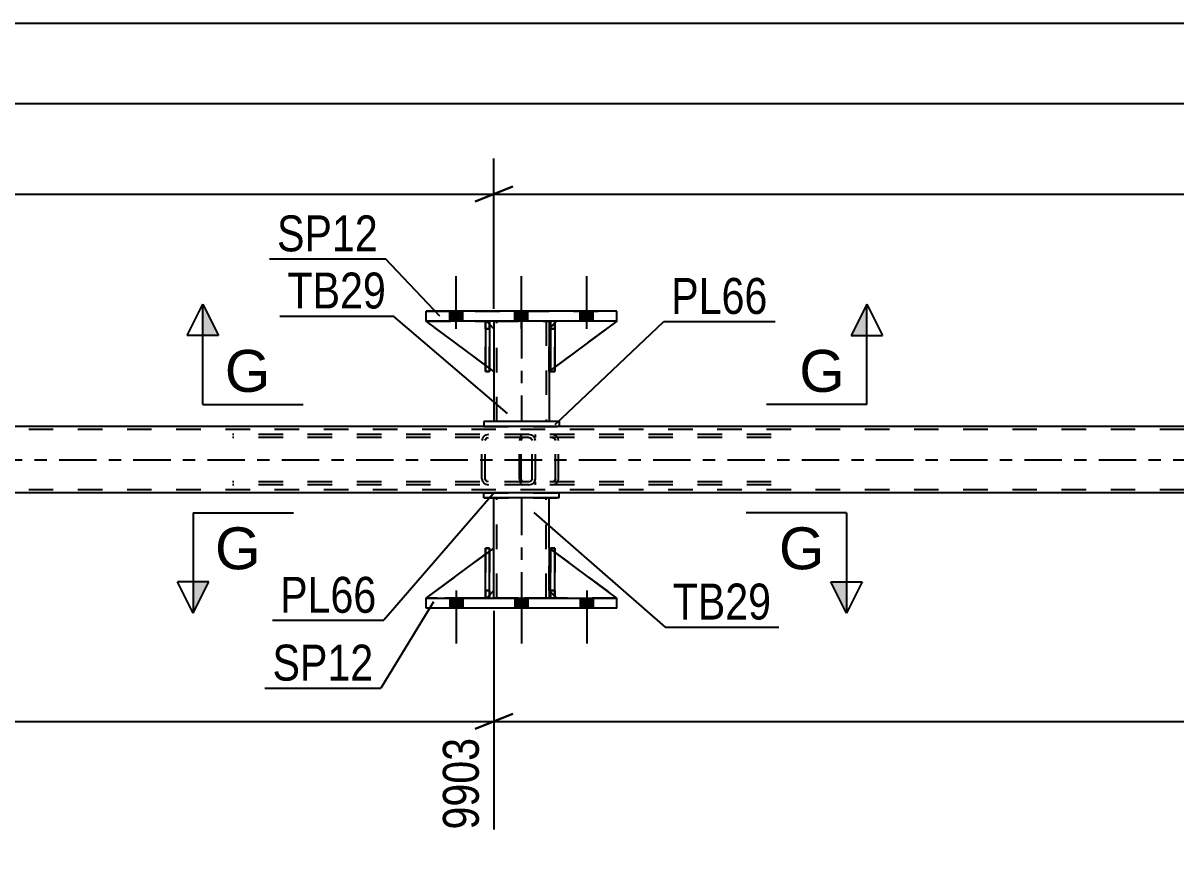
# Model space of a CAD drawing. Header units: millimetres. Extents: x 0 to 841, y 0 to 594.
# Drawn here: x 456.4 to 548.3, y 217.7 to 284.4 of the extents above; entities that cross this region are included whole.
import ezdxf

# ---------------------------------------------------------------- set-up
doc = ezdxf.new("R2010")
doc.units = ezdxf.units.MM
doc.linetypes.add('DXK_LINE_DOT2', pattern=[3.9198, 1.9599, -1.9599])
doc.linetypes.add('DXK_LINE_DOT3', pattern=[5.9187, 2.979, -0.9799, 0.9799, -0.9799])
doc.styles.add('Arial', font='ARIAL.TTF', dxfattribs={"height": 0.2})
doc.styles.add('Arial Narrow', font='ARIALN.TTF', dxfattribs={"height": 0.2})

# ---------------------------------------------------------------- blocks, each defined once
blk = doc.blocks.new('Part-247343380-4166 - 4156')
at = {"color": 7, "linetype": 'DXK_LINE_DOT2'}
for p, q in [((496.76, 251.59), (473.135, 251.59)), ((496.76, 251.35), (473.135, 251.35)), ((493.053, 251.294), (493.014, 251.11)), ((493.014, 248.07), (493.014, 251.11)), ((493.27, 251.11), (493.289, 251.202)), ((493.27, 248.07), (493.27, 251.11)), ((493.289, 251.202), (493.344, 251.28)), ((493.525, 251.59), (493.33, 251.554)), ((493.344, 251.28), (493.427, 251.332)), ((493.427, 251.332), (493.525, 251.35)), ((496.956, 251.554), (496.76, 251.59)), ((496.76, 251.35), (496.858, 251.332)), ((496.858, 251.332), (496.941, 251.28)), ((496.941, 251.28), (496.996, 251.202)), ((496.996, 251.202), (497.016, 251.11)), ((497.016, 248.07), (497.016, 251.11)), ((497.271, 251.11), (497.232, 251.294)), ((497.271, 248.07), (497.271, 251.11)), ((496.76, 247.83), (473.135, 247.83)), ((496.76, 247.59), (473.135, 247.59)), ((493.014, 248.07), (493.053, 247.887)), ((493.289, 247.979), (493.27, 248.07)), ((493.344, 247.901), (493.289, 247.979)), ((493.33, 247.627), (493.525, 247.59)), ((493.427, 247.849), (493.344, 247.901)), ((493.525, 247.83), (493.427, 247.849)), ((496.858, 247.849), (496.76, 247.83)), ((496.76, 247.59), (496.956, 247.627)), ((496.941, 247.901), (496.858, 247.849)), ((496.996, 247.979), (496.941, 247.901)), ((497.016, 248.07), (496.996, 247.979)), ((497.232, 247.887), (497.271, 248.07))]:
    blk.add_line(p, q, dxfattribs=at)
for centre, start, end in [((493.506, 251.09), 110.75832, 155.68004), ((496.78, 251.09), 24.31996, 69.24168), ((493.506, 248.091), 204.31996, 249.24168), ((496.78, 248.091), 290.75832, 335.68004)]:
    blk.add_arc(centre, 0.496, start, end, dxfattribs=at)
blk = doc.blocks.new('Part-247343380-4167 - 4156')
at = {"color": 7, "linetype": 'DXK_LINE_DOT2'}
for p, q in [((496.028, 251.294), (496.008, 251.11)), ((496.008, 248.07), (496.008, 251.11)), ((496.087, 251.45), (496.028, 251.294)), ((496.175, 251.554), (496.087, 251.45)), ((496.143, 251.11), (496.154, 251.202)), ((496.143, 248.07), (496.143, 251.11)), ((496.154, 251.202), (496.183, 251.28)), ((496.279, 251.59), (496.175, 251.554)), ((496.183, 251.28), (496.227, 251.332)), ((496.227, 251.332), (496.279, 251.35)), ((516.074, 251.59), (496.279, 251.59)), ((516.074, 251.35), (496.279, 251.35)), ((497.271, 251.35), (497.271, 251.59)), ((498.805, 251.554), (498.613, 251.59)), ((498.613, 251.35), (498.709, 251.332)), ((498.709, 251.332), (498.791, 251.28)), ((498.791, 251.28), (498.845, 251.202)), ((498.845, 251.202), (498.864, 251.11)), ((498.864, 248.07), (498.864, 251.11)), ((499.116, 251.11), (499.078, 251.294)), ((499.116, 248.07), (499.116, 251.11)), ((496.008, 248.07), (496.028, 247.887)), ((496.028, 247.887), (496.087, 247.731)), ((496.087, 247.731), (496.175, 247.627)), ((496.154, 247.979), (496.143, 248.07)), ((496.183, 247.901), (496.154, 247.979)), ((496.175, 247.627), (496.279, 247.59)), ((496.227, 247.849), (496.183, 247.901)), ((496.279, 247.83), (496.227, 247.849)), ((516.074, 247.83), (496.279, 247.83)), ((516.074, 247.59), (496.279, 247.59)), ((497.271, 247.59), (497.271, 247.83)), ((498.709, 247.849), (498.613, 247.83)), ((498.613, 247.59), (498.805, 247.627)), ((498.791, 247.901), (498.709, 247.849)), ((498.845, 247.979), (498.791, 247.901)), ((498.864, 248.07), (498.845, 247.979)), ((499.078, 247.887), (499.116, 248.07))]:
    blk.add_line(p, q, dxfattribs=at)
for centre, start, end in [((498.628, 251.095), 23.84941, 68.8059), ((498.628, 248.086), 291.1941, 336.15059)]:
    blk.add_arc(centre, 0.492, start, end, dxfattribs=at)
blk = doc.blocks.new('Part-247343380-4258 - 4156')
at = {"color": 2, "linetype": 'Continuous'}
for p, q in [((493.162, 246.551), (493.162, 246.951)), ((499.162, 246.951), (493.162, 246.951)), ((493.162, 246.551), (493.162, 246.551)), ((499.162, 246.551), (493.162, 246.551)), ((499.162, 246.551), (499.162, 246.951)), ((499.162, 246.551), (499.162, 246.551))]:
    blk.add_line(p, q, dxfattribs=at)
at = {"color": 7, "linetype": 'DXK_LINE_DOT2'}
for p, q in [((493.162, 246.951), (499.162, 246.951)), ((493.162, 246.551), (499.162, 246.551))]:
    blk.add_line(p, q, dxfattribs=at)
blk = doc.blocks.new('Part-247343380-4269 - 4156')
at = {"color": 2, "linetype": 'Continuous'}
for p, q in [((498.489, 238.551), (498.489, 242.551)), ((498.489, 242.551), (498.809, 242.551)), ((498.809, 238.551), (498.809, 242.551)), ((498.489, 238.551), (498.489, 238.551)), ((498.809, 238.551), (498.489, 238.551))]:
    blk.add_line(p, q, dxfattribs=at)
at = {"color": 7, "linetype": 'DXK_LINE_DOT2'}
for p, q in [((498.489, 242.551), (498.489, 239.151)), ((498.809, 239.151), (498.809, 242.551)), ((498.489, 239.151), (498.489, 238.551)), ((498.489, 239.151), (498.809, 239.151)), ((498.809, 238.551), (498.809, 239.151)), ((498.809, 238.551), (498.809, 238.551))]:
    blk.add_line(p, q, dxfattribs=at)
blk = doc.blocks.new('Part-247343380-4253 - 4156')
at = {"color": 2, "linetype": 'Continuous'}
for p, q in [((493.962, 242.551), (493.962, 246.551)), ((498.362, 242.551), (498.362, 246.551)), ((493.962, 238.551), (493.962, 239.151)), ((498.362, 239.151), (498.362, 238.551))]:
    blk.add_line(p, q, dxfattribs=at)
at = {"color": 7, "linetype": 'DXK_LINE_DOT2'}
for p, q in [((498.362, 246.551), (493.962, 246.551)), ((494.202, 238.551), (494.202, 246.551)), ((498.122, 238.551), (498.122, 246.551)), ((493.962, 239.151), (493.962, 242.551)), ((498.362, 239.151), (498.362, 242.551)), ((498.362, 238.551), (493.962, 238.551))]:
    blk.add_line(p, q, dxfattribs=at)
at = {"color": 7, "linetype": 'DXK_LINE_DOT3'}
blk.add_line((496.162, 246.551), (496.162, 238.551), dxfattribs=at)
blk = doc.blocks.new('Part-247343380-4263 - 4156')
at = {"color": 2, "linetype": 'Continuous'}
for p, q in [((493.162, 252.631), (493.162, 252.231)), ((499.162, 252.631), (493.162, 252.631)), ((493.162, 252.231), (493.162, 252.231)), ((499.162, 252.231), (493.162, 252.231)), ((499.162, 252.631), (499.162, 252.231)), ((499.162, 252.231), (499.162, 252.231))]:
    blk.add_line(p, q, dxfattribs=at)
at = {"color": 7, "linetype": 'DXK_LINE_DOT2'}
for p, q in [((499.162, 252.631), (493.162, 252.631)), ((493.162, 252.231), (499.162, 252.231))]:
    blk.add_line(p, q, dxfattribs=at)
blk = doc.blocks.new('Part-247343380-4268 - 4156')
at = {"color": 2, "linetype": 'Continuous'}
for p, q in [((493.962, 260.631), (493.962, 260.031)), ((498.362, 260.631), (498.362, 260.031)), ((493.962, 256.631), (493.962, 252.631)), ((498.362, 256.632), (498.362, 252.631))]:
    blk.add_line(p, q, dxfattribs=at)
at = {"color": 7, "linetype": 'DXK_LINE_DOT2'}
for p, q in [((493.962, 260.631), (498.362, 260.631)), ((493.962, 260.031), (493.962, 256.631)), ((494.202, 252.631), (494.202, 260.631)), ((498.122, 260.631), (498.122, 252.631)), ((498.362, 260.031), (498.362, 256.632)), ((498.362, 252.631), (493.962, 252.631))]:
    blk.add_line(p, q, dxfattribs=at)
at = {"color": 7, "linetype": 'DXK_LINE_DOT3'}
blk.add_line((496.162, 260.631), (496.162, 252.631), dxfattribs=at)
blk = doc.blocks.new('Part-247343380-4270 - 4156')
at = {"color": 2, "linetype": 'Continuous'}
for p, q in [((493.289, 238.551), (493.289, 242.551)), ((493.289, 242.551), (493.609, 242.551)), ((493.609, 238.551), (493.609, 242.551)), ((493.289, 238.551), (493.289, 238.551)), ((493.609, 238.551), (493.289, 238.551))]:
    blk.add_line(p, q, dxfattribs=at)
at = {"color": 7, "linetype": 'DXK_LINE_DOT2'}
for p, q in [((493.289, 242.551), (493.289, 239.151)), ((493.609, 239.151), (493.609, 242.551)), ((493.289, 239.151), (493.289, 238.551)), ((493.289, 239.151), (493.609, 239.151)), ((493.609, 238.551), (493.609, 239.151)), ((493.609, 238.551), (493.609, 238.551))]:
    blk.add_line(p, q, dxfattribs=at)
blk = doc.blocks.new('Part-247343380-4271 - 4156')
at = {"color": 7, "linetype": 'DXK_LINE_DOT2'}
for p, q in [((498.808, 242.551), (498.488, 242.551)), ((498.488, 239.151), (498.488, 242.551)), ((498.489, 238.551), (498.488, 242.551)), ((498.808, 242.551), (498.808, 239.151)), ((498.809, 238.551), (498.808, 242.551)), ((498.808, 239.151), (498.488, 239.151)), ((498.488, 238.551), (498.488, 239.151)), ((498.808, 239.151), (498.808, 238.551)), ((498.809, 238.551), (498.488, 238.551)), ((498.808, 238.551), (498.809, 238.551))]:
    blk.add_line(p, q, dxfattribs=at)
blk = doc.blocks.new('Part-247343380-4272 - 4156')
at = {"color": 7, "linetype": 'DXK_LINE_DOT2'}
for p, q in [((493.609, 242.551), (493.289, 242.551)), ((493.289, 239.151), (493.289, 242.551)), ((493.289, 238.551), (493.289, 242.551)), ((493.609, 242.551), (493.609, 239.151)), ((493.609, 238.551), (493.609, 242.551)), ((493.609, 239.151), (493.289, 239.151)), ((493.289, 238.551), (493.289, 239.151)), ((493.609, 239.151), (493.609, 238.551)), ((493.609, 238.551), (493.289, 238.551)), ((493.609, 238.551), (493.609, 238.551))]:
    blk.add_line(p, q, dxfattribs=at)
blk = doc.blocks.new('Part-247343380-4275 - 4156')
at = {"color": 2, "linetype": 'Continuous'}
for p, q in [((498.362, 242.551), (498.362, 242.551)), ((498.362, 242.551), (498.362, 239.151)), ((498.489, 242.457), (498.362, 242.551)), ((503.762, 238.551), (498.809, 242.22)), ((498.362, 239.151), (498.362, 239.151)), ((498.489, 239.025), (498.362, 239.151)), ((498.962, 238.551), (498.809, 238.705))]:
    blk.add_line(p, q, dxfattribs=at)
at = {"color": 7, "linetype": 'DXK_LINE_DOT2'}
for p, q in [((498.362, 239.151), (498.362, 242.551)), ((498.809, 242.22), (498.489, 242.457)), ((498.962, 238.551), (498.362, 239.151)), ((498.809, 238.705), (498.489, 239.025)), ((503.762, 238.551), (498.962, 238.551)), ((503.762, 238.551), (503.762, 238.551))]:
    blk.add_line(p, q, dxfattribs=at)
blk = doc.blocks.new('Part-247343380-4278 - 4156')
at = {"color": 7, "linetype": 'DXK_LINE_DOT2'}
for p, q in [((498.362, 239.151), (498.362, 242.551)), ((498.362, 242.551), (503.762, 238.551)), ((498.362, 242.551), (498.362, 239.151)), ((498.962, 238.551), (498.362, 239.151)), ((498.362, 239.151), (498.362, 239.151)), ((498.362, 239.151), (498.962, 238.551)), ((503.762, 238.551), (498.962, 238.551))]:
    blk.add_line(p, q, dxfattribs=at)
blk = doc.blocks.new('Part-247343380-4281 - 4156')
at = {"color": 2, "linetype": 'Continuous'}
for p, q in [((488.562, 238.551), (493.289, 242.052)), ((493.962, 242.551), (493.609, 242.289)), ((493.962, 239.151), (493.962, 242.551)), ((493.962, 239.151), (493.609, 238.798))]:
    blk.add_line(p, q, dxfattribs=at)
at = {"color": 7, "linetype": 'DXK_LINE_DOT2'}
for p, q in [((493.609, 242.289), (493.289, 242.052)), ((493.362, 238.551), (488.562, 238.551)), ((493.609, 238.798), (493.362, 238.551))]:
    blk.add_line(p, q, dxfattribs=at)
blk = doc.blocks.new('Part-247343380-4284 - 4156')
at = {"color": 7, "linetype": 'DXK_LINE_DOT2'}
for p, q in [((493.962, 242.551), (488.562, 238.551)), ((493.962, 239.151), (493.962, 242.551)), ((493.362, 238.551), (493.962, 239.151)), ((488.562, 238.551), (493.362, 238.551))]:
    blk.add_line(p, q, dxfattribs=at)
blk = doc.blocks.new('Part-247343380-4285 - 4156')
at = {"color": 2, "linetype": 'Continuous'}
for p, q in [((498.809, 260.631), (498.489, 260.631)), ((498.489, 260.631), (498.489, 256.631)), ((498.809, 260.631), (498.809, 260.631)), ((498.809, 260.631), (498.809, 256.631)), ((498.809, 256.631), (498.489, 256.631))]:
    blk.add_line(p, q, dxfattribs=at)
at = {"color": 7, "linetype": 'DXK_LINE_DOT2'}
for p, q in [((498.489, 260.031), (498.489, 260.631)), ((498.489, 260.631), (498.489, 260.631)), ((498.809, 260.031), (498.489, 260.031)), ((498.489, 260.031), (498.489, 256.631)), ((498.809, 260.031), (498.809, 260.631)), ((498.809, 260.631), (498.809, 260.631)), ((498.809, 260.631), (498.809, 260.631)), ((498.809, 256.631), (498.809, 260.031))]:
    blk.add_line(p, q, dxfattribs=at)
blk = doc.blocks.new('Part-247343380-4286 - 4156')
at = {"color": 2, "linetype": 'Continuous'}
for p, q in [((493.609, 260.631), (493.289, 260.631)), ((493.289, 260.631), (493.289, 256.631)), ((493.609, 260.631), (493.609, 260.631)), ((493.609, 260.631), (493.609, 256.631)), ((493.609, 256.631), (493.289, 256.631))]:
    blk.add_line(p, q, dxfattribs=at)
at = {"color": 7, "linetype": 'DXK_LINE_DOT2'}
for p, q in [((493.289, 260.031), (493.289, 260.631)), ((493.289, 260.631), (493.289, 260.631)), ((493.609, 260.031), (493.289, 260.031)), ((493.289, 260.031), (493.289, 256.631)), ((493.609, 260.031), (493.609, 260.631)), ((493.609, 260.631), (493.609, 260.631)), ((493.609, 260.631), (493.609, 260.631)), ((493.609, 256.631), (493.609, 260.031))]:
    blk.add_line(p, q, dxfattribs=at)
blk = doc.blocks.new('Part-247343380-4287 - 4156')
at = {"color": 7, "linetype": 'DXK_LINE_DOT2'}
for p, q in [((498.488, 260.031), (498.488, 260.631)), ((498.488, 260.631), (498.489, 260.631)), ((498.489, 260.631), (498.488, 256.631)), ((498.809, 260.631), (498.488, 260.631)), ((498.488, 256.631), (498.488, 260.031)), ((498.488, 260.031), (498.808, 260.031)), ((498.808, 260.031), (498.808, 260.631)), ((498.808, 256.631), (498.809, 260.631)), ((498.808, 260.031), (498.808, 256.631)), ((498.488, 256.631), (498.808, 256.631))]:
    blk.add_line(p, q, dxfattribs=at)
blk = doc.blocks.new('Part-247343380-4288 - 4156')
at = {"color": 7, "linetype": 'DXK_LINE_DOT2'}
for p, q in [((493.289, 260.031), (493.289, 260.631)), ((493.289, 260.631), (493.289, 260.631)), ((493.289, 260.631), (493.289, 256.631)), ((493.609, 260.631), (493.289, 260.631)), ((493.289, 256.631), (493.289, 260.031)), ((493.289, 260.031), (493.609, 260.031)), ((493.609, 260.031), (493.609, 260.631)), ((493.609, 256.631), (493.609, 260.631)), ((493.609, 260.031), (493.609, 256.631)), ((493.289, 256.631), (493.609, 256.631))]:
    blk.add_line(p, q, dxfattribs=at)
blk = doc.blocks.new('Part-247343380-4291 - 4156')
at = {"color": 7, "linetype": 'DXK_LINE_DOT2'}
for p, q in [((498.362, 260.032), (498.962, 260.631)), ((498.362, 256.632), (498.362, 260.032)), ((498.809, 260.478), (498.489, 260.158)), ((503.762, 260.631), (498.962, 260.631)), ((503.762, 260.631), (503.762, 260.631)), ((503.762, 260.631), (503.762, 260.631)), ((498.809, 256.962), (498.489, 256.725))]:
    blk.add_line(p, q, dxfattribs=at)
at = {"color": 2, "linetype": 'Continuous'}
for p, q in [((498.489, 260.158), (498.362, 260.032)), ((498.362, 260.032), (498.362, 256.632)), ((498.362, 260.032), (498.362, 260.032)), ((498.962, 260.631), (498.809, 260.478)), ((503.762, 260.631), (498.809, 256.962)), ((498.489, 256.725), (498.362, 256.632))]:
    blk.add_line(p, q, dxfattribs=at)
blk = doc.blocks.new('Part-247343380-4294 - 4156')
at = {"color": 7, "linetype": 'DXK_LINE_DOT2'}
for p, q in [((498.962, 260.632), (498.362, 260.032)), ((498.362, 260.032), (498.962, 260.632)), ((498.362, 256.632), (503.762, 260.631)), ((498.362, 260.032), (498.362, 256.632)), ((498.362, 260.032), (498.362, 260.032)), ((498.362, 260.032), (498.362, 256.632)), ((503.762, 260.631), (498.962, 260.632))]:
    blk.add_line(p, q, dxfattribs=at)
blk = doc.blocks.new('Part-247343380-4295 - 4156')
at = {"color": 7, "linetype": 'DXK_LINE_DOT2'}
for p, q in [((488.562, 260.632), (493.362, 260.632)), ((488.563, 260.631), (488.562, 260.632)), ((493.362, 260.632), (493.609, 260.385)), ((493.609, 256.893), (493.289, 257.13))]:
    blk.add_line(p, q, dxfattribs=at)
at = {"color": 2, "linetype": 'Continuous'}
for p, q in [((493.289, 257.13), (488.563, 260.631)), ((493.609, 260.385), (493.962, 260.032)), ((493.962, 260.032), (493.962, 256.632)), ((493.962, 256.632), (493.609, 256.893))]:
    blk.add_line(p, q, dxfattribs=at)
blk = doc.blocks.new('Part-247343380-4296 - 4156')
at = {"color": 7, "linetype": 'DXK_LINE_DOT2'}
for p, q in [((493.962, 256.632), (488.562, 260.632)), ((488.562, 260.632), (493.362, 260.632)), ((493.362, 260.632), (493.962, 260.032)), ((493.962, 260.032), (493.962, 256.632))]:
    blk.add_line(p, q, dxfattribs=at)
blk = doc.blocks.new('Part-247343380-4301 - 4156')
at = {"color": 2, "linetype": 'Continuous'}
for p, q in [((488.562, 261.431), (488.562, 261.431)), ((488.562, 260.631), (488.562, 261.431)), ((503.762, 261.431), (488.562, 261.431)), ((503.762, 261.431), (503.762, 261.431)), ((503.762, 260.631), (503.762, 261.431)), ((488.562, 260.631), (488.562, 260.631)), ((503.762, 260.631), (488.562, 260.631)), ((503.762, 260.631), (503.762, 260.631))]:
    blk.add_line(p, q, dxfattribs=at)
at = {"color": 7, "linetype": 'DXK_LINE_DOT2'}
for p, q in [((488.562, 261.431), (503.762, 261.431)), ((503.762, 260.631), (488.562, 260.631))]:
    blk.add_line(p, q, dxfattribs=at)
blk = doc.blocks.new('Part-247343380-4306 - 4156')
at = {"color": 2, "linetype": 'Continuous'}
for p, q in [((488.562, 238.551), (488.562, 238.551)), ((488.562, 237.751), (488.562, 238.551)), ((488.562, 238.551), (503.762, 238.551)), ((503.762, 238.551), (503.762, 238.551)), ((503.762, 237.751), (503.762, 238.551)), ((488.562, 237.751), (488.562, 237.751)), ((503.762, 237.751), (488.562, 237.751)), ((503.762, 237.751), (503.762, 237.751))]:
    blk.add_line(p, q, dxfattribs=at)
at = {"color": 7, "linetype": 'DXK_LINE_DOT2'}
for p, q in [((503.762, 238.551), (488.562, 238.551)), ((503.762, 237.751), (488.562, 237.751))]:
    blk.add_line(p, q, dxfattribs=at)
blk = doc.blocks.new('Part-247343380-4369 - 4156')
at = {"color": 7, "linetype": 'DXK_LINE_DOT2'}
for p, q in [((760.674, 251.99), (97.929, 251.99)), ((760.674, 247.19), (97.929, 247.19)), ((499.162, 246.95), (493.162, 246.95))]:
    blk.add_line(p, q, dxfattribs=at)
at = {"color": 2, "linetype": 'Continuous'}
for p, q in [((760.674, 252.23), (243.749, 252.23)), ((493.162, 246.95), (243.749, 246.95)), ((663.431, 246.95), (499.162, 246.95))]:
    blk.add_line(p, q, dxfattribs=at)
at = {"color": 7, "linetype": 'DXK_LINE_DOT3'}
blk.add_line((98.268, 249.59), (760.674, 249.59), dxfattribs=at)
blk = doc.blocks.new('Bolt-247343380-4397 - 4156')
at = {"linetype": 'Continuous'}
for points in [[(491.482, 261.431), (490.442, 261.431), (490.442, 260.631), (491.482, 260.631)], [(491.482, 261.431), (490.442, 261.431), (490.442, 260.631), (491.482, 260.631)], [(491.482, 261.431), (490.442, 261.431), (490.442, 260.631), (491.482, 260.631)], [(496.682, 261.431), (495.642, 261.431), (495.642, 260.631), (496.682, 260.631)], [(496.682, 261.431), (495.642, 261.431), (495.642, 260.631), (496.682, 260.631)], [(501.882, 261.431), (500.842, 261.431), (500.842, 260.631), (501.882, 260.631)], [(501.882, 261.431), (500.842, 261.431), (500.842, 260.631), (501.882, 260.631)], [(501.882, 261.431), (500.842, 261.431), (500.842, 260.631), (501.882, 260.631)]]:
    blk.add_hatch(color=1, dxfattribs=at).paths.add_polyline_path(points)
at = {"color": 1, "linetype": 'Continuous'}
for p, q in [((490.962, 260.031), (490.962, 264.231)), ((490.962, 260.031), (490.962, 264.231)), ((490.962, 260.031), (490.962, 264.231)), ((496.162, 260.031), (496.162, 264.231)), ((496.162, 260.031), (496.162, 264.231)), ((501.362, 260.031), (501.362, 264.231)), ((501.362, 260.031), (501.362, 264.231)), ((501.362, 260.031), (501.362, 264.231)), ((490.442, 260.631), (490.442, 261.431)), ((490.442, 260.631), (490.442, 261.431)), ((490.442, 260.631), (490.442, 261.431)), ((491.482, 260.631), (491.482, 261.431)), ((491.482, 260.631), (491.482, 261.431)), ((491.482, 260.631), (491.482, 261.431)), ((495.642, 260.631), (495.642, 261.431)), ((495.642, 260.631), (495.642, 261.431)), ((496.682, 260.631), (496.682, 261.431)), ((496.682, 260.631), (496.682, 261.431)), ((500.842, 260.631), (500.842, 261.431)), ((500.842, 260.631), (500.842, 261.431)), ((500.842, 260.631), (500.842, 261.431)), ((501.882, 260.631), (501.882, 261.431)), ((501.882, 260.631), (501.882, 261.431)), ((501.882, 260.631), (501.882, 261.431))]:
    blk.add_line(p, q, dxfattribs=at)
blk = doc.blocks.new('Bolt-247343380-4398 - 4156')
at = {"linetype": 'Continuous'}
for points in [[(490.442, 237.751), (491.482, 237.751), (491.482, 238.551), (490.442, 238.551)], [(490.442, 237.751), (491.482, 237.751), (491.482, 238.551), (490.442, 238.551)], [(490.442, 237.751), (491.482, 237.751), (491.482, 238.551), (490.442, 238.551)], [(495.642, 237.751), (496.682, 237.751), (496.682, 238.551), (495.642, 238.551)], [(495.642, 237.751), (496.682, 237.751), (496.682, 238.551), (495.642, 238.551)], [(500.842, 237.751), (501.882, 237.751), (501.882, 238.551), (500.842, 238.551)], [(500.842, 237.751), (501.882, 237.751), (501.882, 238.551), (500.842, 238.551)], [(500.842, 237.751), (501.882, 237.751), (501.882, 238.551), (500.842, 238.551)]]:
    blk.add_hatch(color=1, dxfattribs=at).paths.add_polyline_path(points)
at = {"color": 1, "linetype": 'Continuous'}
for p, q in [((490.962, 239.151), (490.962, 234.951)), ((490.962, 239.151), (490.962, 234.951)), ((490.962, 239.151), (490.962, 234.951)), ((496.162, 239.151), (496.162, 234.951)), ((496.162, 239.151), (496.162, 234.951)), ((501.362, 239.151), (501.362, 234.951)), ((501.362, 239.151), (501.362, 234.951)), ((501.362, 239.151), (501.362, 234.951)), ((490.442, 238.551), (490.442, 237.751)), ((490.442, 238.551), (490.442, 237.751)), ((490.442, 238.551), (490.442, 237.751)), ((491.482, 238.551), (491.482, 237.751)), ((491.482, 238.551), (491.482, 237.751)), ((491.482, 238.551), (491.482, 237.751)), ((495.642, 238.551), (495.642, 237.751)), ((495.642, 238.551), (495.642, 237.751)), ((496.682, 238.551), (496.682, 237.751)), ((496.682, 238.551), (496.682, 237.751)), ((500.842, 238.551), (500.842, 237.751)), ((500.842, 238.551), (500.842, 237.751)), ((500.842, 238.551), (500.842, 237.751)), ((501.882, 238.551), (501.882, 237.751)), ((501.882, 238.551), (501.882, 237.751)), ((501.882, 238.551), (501.882, 237.751))]:
    blk.add_line(p, q, dxfattribs=at)
blk = doc.blocks.new('StraightDimension-247343380-4443 - 4156')
at = {"color": 7, "linetype": 'Continuous'}
blk.add_line((96.627, 284.401), (773.414, 284.401), dxfattribs=at)
blk = doc.blocks.new('StraightDimension-247343380-4463 - 4156')
at = {"color": 7, "linetype": 'Continuous'}
for p, q in [((493.962, 261.631), (493.962, 273.616)), ((492.462, 270.166), (495.462, 271.366)), ((238.549, 270.766), (493.962, 270.766))]:
    blk.add_line(p, q, dxfattribs=at)
blk = doc.blocks.new('StraightDimension-247343380-4471 - 4156')
at = {"color": 7, "linetype": 'Continuous'}
for p, q in [((493.962, 261.631), (493.962, 273.616)), ((664.231, 261.631), (664.231, 273.616)), ((495.462, 271.366), (492.462, 270.166)), ((662.731, 270.166), (665.731, 271.366)), ((493.962, 270.766), (664.231, 270.766))]:
    blk.add_line(p, q, dxfattribs=at)
at = {"color": 0}
blk.add_wipeout([(583.353, 271.516), (583.353, 275.716), (574.84, 275.716), (574.84, 271.516)], dxfattribs=at)
at = {"color": 3, "style": 'Arial Narrow'}
blk.add_text('4257', height=2.8633, dxfattribs=at).set_placement((575.44, 272.116))
blk = doc.blocks.new('StraightDimension-247343380-4480 - 4156')
at = {"color": 7, "linetype": 'Continuous'}
for p, q in [((493.962, 237.551), (493.962, 220.111)), ((664.231, 237.551), (664.231, 218.282)), ((495.462, 229.323), (492.462, 228.123)), ((662.731, 228.123), (665.731, 229.323)), ((493.962, 228.723), (664.231, 228.723))]:
    blk.add_line(p, q, dxfattribs=at)
at = {"color": 0}
blk.add_wipeout([(583.353, 229.473), (583.353, 233.673), (574.84, 233.673), (574.84, 229.473)], dxfattribs=at)
at = {"color": 3, "style": 'Arial Narrow'}
blk.add_text('4257', height=2.8633, dxfattribs=at).set_placement((575.44, 230.073))
at = {"color": 0, "linetype": 'Continuous'}
blk.add_wipeout([(663.631, 228.023), (659.431, 228.023), (659.431, 217.682), (663.631, 217.682)], dxfattribs=at)
at = {"color": 3, "linetype": 'Continuous', "style": 'Arial Narrow'}
blk.add_text('14159', height=2.8633, rotation=90.00021, dxfattribs=at).set_placement((663.031, 218.282))
blk = doc.blocks.new('StraightDimension-247343380-4492 - 4156')
at = {"color": 7, "linetype": 'Continuous'}
for p, q in [((493.962, 237.551), (493.962, 220.111)), ((492.462, 228.123), (495.462, 229.323)), ((238.549, 228.723), (493.962, 228.723))]:
    blk.add_line(p, q, dxfattribs=at)
at = {"color": 0, "linetype": 'Continuous'}
blk.add_wipeout([(493.362, 228.023), (489.162, 228.023), (489.162, 219.511), (493.362, 219.511)], dxfattribs=at)
at = {"color": 3, "linetype": 'Continuous', "style": 'Arial Narrow'}
blk.add_text('9903', height=2.8633, rotation=90.00021, dxfattribs=at).set_placement((492.762, 220.111))
blk = doc.blocks.new('StraightDimension-247343380-4515 - 4156')
at = {"color": 7, "linetype": 'Continuous'}
blk.add_line((97.26, 277.997), (772.774, 277.997), dxfattribs=at)
blk = doc.blocks.new('Mark-247343380-4254 - 4156')
at = {"color": 30, "linetype": 'Continuous'}
for p in [(493.896, 246.859), (476.328, 236.788)]:
    blk.add_line(p, (485.204, 236.788), dxfattribs=at)
at = {"color": 0}
blk.add_wipeout([(484.604, 237.388), (484.604, 240.388), (476.928, 240.388), (476.928, 237.388)], dxfattribs=at)
blk.add_wipeout([(484.604, 237.388), (484.604, 240.388), (476.928, 240.388), (476.928, 237.388)], dxfattribs=at)
at = {"color": 3, "style": 'Arial Narrow'}
blk.add_text('PL66', height=2.8633, dxfattribs=at).set_placement((476.928, 237.388))
blk = doc.blocks.new('Mark-247343380-4259 - 4156')
at = {"color": 30, "linetype": 'Continuous'}
for p, q in [((498.858, 252.404), (507.497, 260.613)), ((507.497, 260.613), (516.373, 260.613))]:
    blk.add_line(p, q, dxfattribs=at)
at = {"color": 0}
blk.add_wipeout([(515.773, 261.213), (515.773, 264.213), (508.097, 264.213), (508.097, 261.213)], dxfattribs=at)
blk.add_wipeout([(515.773, 261.213), (515.773, 264.213), (508.097, 264.213), (508.097, 261.213)], dxfattribs=at)
at = {"color": 3, "style": 'Arial Narrow'}
blk.add_text('PL66', height=2.8633, dxfattribs=at).set_placement((508.097, 261.213))
blk = doc.blocks.new('Mark-247343380-4264 - 4156')
at = {"color": 30, "linetype": 'Continuous'}
for p in [(476.913, 261.046), (495.043, 253.265)]:
    blk.add_line(p, (485.968, 261.046), dxfattribs=at)
at = {"color": 0}
blk.add_wipeout([(485.368, 261.646), (485.368, 264.646), (477.513, 264.646), (477.513, 261.646)], dxfattribs=at)
blk.add_wipeout([(485.368, 261.646), (485.368, 264.646), (477.513, 264.646), (477.513, 261.646)], dxfattribs=at)
at = {"color": 3, "style": 'Arial Narrow'}
blk.add_text('TB29', height=2.8633, dxfattribs=at).set_placement((477.513, 261.646))
blk = doc.blocks.new('Mark-247343380-4249 - 4156')
at = {"color": 30, "linetype": 'Continuous'}
for p, q in [((497.152, 245.369), (507.612, 236.249)), ((507.612, 236.249), (516.667, 236.249))]:
    blk.add_line(p, q, dxfattribs=at)
at = {"color": 0}
blk.add_wipeout([(516.067, 236.849), (516.067, 239.849), (508.212, 239.849), (508.212, 236.849)], dxfattribs=at)
blk.add_wipeout([(516.067, 236.849), (516.067, 239.849), (508.212, 239.849), (508.212, 236.849)], dxfattribs=at)
at = {"color": 3, "style": 'Arial Narrow'}
blk.add_text('TB29', height=2.8633, dxfattribs=at).set_placement((508.212, 236.849))
blk = doc.blocks.new('Mark-247343380-4297 - 4156')
at = {"color": 30, "linetype": 'Continuous'}
for p in [(476.08, 265.6), (489.666, 261.041)]:
    blk.add_line(p, (485.319, 265.6), dxfattribs=at)
at = {"color": 0}
blk.add_wipeout([(484.719, 266.2), (484.719, 269.2), (476.68, 269.2), (476.68, 266.2)], dxfattribs=at)
blk.add_wipeout([(484.719, 266.2), (484.719, 269.2), (476.68, 269.2), (476.68, 266.2)], dxfattribs=at)
at = {"color": 3, "style": 'Arial Narrow'}
blk.add_text('SP12', height=2.8633, dxfattribs=at).set_placement((476.68, 266.2))
blk = doc.blocks.new('Mark-247343380-4302 - 4156')
at = {"color": 30, "linetype": 'Continuous'}
for p in [(489.143, 238.272), (475.72, 231.381)]:
    blk.add_line(p, (484.959, 231.381), dxfattribs=at)
at = {"color": 0}
blk.add_wipeout([(484.359, 231.981), (484.359, 234.981), (476.32, 234.981), (476.32, 231.981)], dxfattribs=at)
blk.add_wipeout([(484.359, 231.981), (484.359, 234.981), (476.32, 234.981), (476.32, 231.981)], dxfattribs=at)
at = {"color": 3, "style": 'Arial Narrow'}
blk.add_text('SP12', height=2.8633, dxfattribs=at).set_placement((476.32, 231.981))
blk = doc.blocks.new('SectionMark-247343380-4556 - 4156')
at = {"linetype": 'Continuous'}
for points in [[(469.986, 239.854), (471.236, 239.854), (469.986, 237.354)], [(520.812, 239.854), (522.062, 239.854), (522.062, 237.354)]]:
    blk.add_hatch(color=6, dxfattribs=at).paths.add_polyline_path(points)
at = {"color": 6, "linetype": 'Continuous'}
for p, q in [((469.986, 245.354), (477.986, 245.354)), ((469.986, 245.354), (469.986, 237.354)), ((522.062, 245.354), (514.062, 245.354)), ((522.062, 245.354), (522.062, 237.354)), ((469.986, 237.354), (468.736, 239.854)), ((471.236, 239.854), (468.736, 239.854)), ((469.986, 237.354), (471.236, 239.854)), ((520.812, 239.854), (523.312, 239.854)), ((522.062, 237.354), (520.812, 239.854)), ((523.312, 239.854), (522.062, 237.354))]:
    blk.add_line(p, q, dxfattribs=at)
at = {"color": 0, "linetype": 'Continuous'}
for points in [[(475.365, 240.854), (475.365, 244.354), (471.736, 244.354), (471.736, 240.854)], [(520.312, 240.854), (520.312, 244.354), (516.682, 244.354), (516.682, 240.854)]]:
    blk.add_wipeout(points, dxfattribs=at)
at = {"color": 3, "linetype": 'Continuous', "style": 'Arial'}
for p in [(471.736, 240.854), (516.682, 240.854)]:
    blk.add_text('G', height=3.343, dxfattribs=at).set_placement(p)
blk = doc.blocks.new('SectionMark-247343380-4558 - 4156')
at = {"linetype": 'Continuous'}
for points in [[(472.02, 259.498), (470.77, 259.498), (470.77, 261.998)], [(523.684, 259.498), (522.434, 259.498), (523.684, 261.998)]]:
    blk.add_hatch(color=6, dxfattribs=at).paths.add_polyline_path(points)
at = {"color": 6, "linetype": 'Continuous'}
for p, q in [((469.52, 259.498), (470.77, 261.998)), ((470.77, 253.998), (470.77, 261.998)), ((470.77, 261.998), (472.02, 259.498)), ((523.684, 261.998), (522.434, 259.498)), ((523.684, 253.998), (523.684, 261.998)), ((523.684, 261.998), (524.934, 259.498)), ((472.02, 259.498), (469.52, 259.498)), ((522.434, 259.498), (524.934, 259.498)), ((470.77, 253.998), (478.77, 253.998)), ((523.684, 253.998), (515.684, 253.998))]:
    blk.add_line(p, q, dxfattribs=at)
at = {"color": 0, "linetype": 'Continuous'}
for points in [[(476.149, 254.998), (476.149, 258.498), (472.52, 258.498), (472.52, 254.998)], [(521.934, 254.998), (521.934, 258.498), (518.304, 258.498), (518.304, 254.998)]]:
    blk.add_wipeout(points, dxfattribs=at)
at = {"color": 3, "linetype": 'Continuous', "style": 'Arial'}
for p in [(472.52, 254.998), (518.304, 254.998)]:
    blk.add_text('G', height=3.343, dxfattribs=at).set_placement(p)

msp = doc.modelspace()

# ---------------------------------------------------------------- block references
for name in ['Bolt-247343380-4397 - 4156', 'Part-247343380-4301 - 4156', 'Part-247343380-4295 - 4156', 'Part-247343380-4296 - 4156', 'Part-247343380-4286 - 4156', 'Part-247343380-4288 - 4156', 'Part-247343380-4268 - 4156', 'Part-247343380-4294 - 4156', 'Part-247343380-4291 - 4156', 'Part-247343380-4287 - 4156', 'Part-247343380-4285 - 4156', 'Part-247343380-4369 - 4156', 'Part-247343380-4263 - 4156', 'Part-247343380-4166 - 4156', 'Part-247343380-4167 - 4156', 'Part-247343380-4258 - 4156', 'Part-247343380-4253 - 4156', 'Part-247343380-4281 - 4156', 'Part-247343380-4284 - 4156', 'Part-247343380-4270 - 4156', 'Part-247343380-4272 - 4156', 'Part-247343380-4275 - 4156', 'Part-247343380-4278 - 4156', 'Part-247343380-4271 - 4156', 'Part-247343380-4269 - 4156', 'Bolt-247343380-4398 - 4156', 'Part-247343380-4306 - 4156']:
    msp.add_blockref(name, (0, 0))

# ---------------------------------------------------------------- next in the draw order: block references
for name in ['StraightDimension-247343380-4443 - 4156', 'StraightDimension-247343380-4480 - 4156']:
    msp.add_blockref(name, (0, 0))

# ---------------------------------------------------------------- next in the draw order: block references
for name in ['StraightDimension-247343380-4463 - 4156', 'Mark-247343380-4249 - 4156', 'StraightDimension-247343380-4492 - 4156']:
    msp.add_blockref(name, (0, 0))

# ---------------------------------------------------------------- next in the draw order: block references
for name in ['StraightDimension-247343380-4471 - 4156', 'Mark-247343380-4254 - 4156']:
    msp.add_blockref(name, (0, 0))

# ---------------------------------------------------------------- next in the draw order: block references
for name in ['StraightDimension-247343380-4515 - 4156', 'Mark-247343380-4302 - 4156']:
    msp.add_blockref(name, (0, 0))

# ---------------------------------------------------------------- next in the draw order: block references
for name in ['Mark-247343380-4264 - 4156', 'Mark-247343380-4259 - 4156', 'SectionMark-247343380-4556 - 4156']:
    msp.add_blockref(name, (0, 0))

# ---------------------------------------------------------------- next in the draw order: block references
msp.add_blockref('Mark-247343380-4297 - 4156', (0, 0))

# ---------------------------------------------------------------- next in the draw order: block references
msp.add_blockref('SectionMark-247343380-4558 - 4156', (0, 0))

doc.saveas('drawing.dxf')
